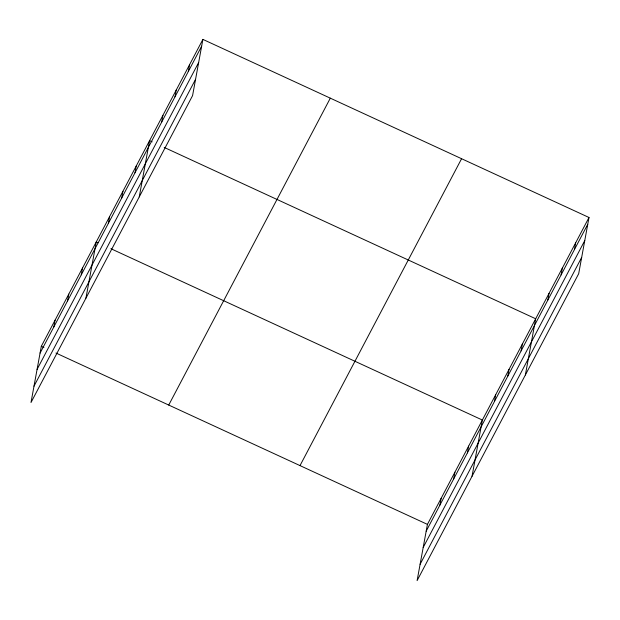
<?xml version="1.0" encoding="UTF-8"?>
<svg xmlns="http://www.w3.org/2000/svg" width="620" height="620" viewBox="0 0 620 620"><rect width="100%" height="100%" fill="white"/><g stroke="black" fill="none" stroke-linecap="round" stroke-linejoin="round"><path stroke-width="0.93" d="M202.895 39.393L41.315 346.286L31 402.512L192.572 95.62L202.895 39.393L589 217.488L578.685 273.714L417.105 580.607L427.428 524.38L589 217.488M53.808 326.996L55.056 320.199M67.541 300.909L68.789 294.12M81.274 274.823L82.522 268.034M85.932 298.166L96.255 241.947L97.976 242.738M108.337 223.425L109.585 216.628M121.667 198.106L122.915 191.309M134.997 172.786L136.245 165.99M139.252 196.897L149.575 140.67L152.156 141.864M161.657 122.148L162.905 115.351M174.987 96.829L176.235 90.032M188.317 71.509L189.565 64.713M439.913 505.091L441.161 498.294M453.646 479.004L454.894 472.207M467.379 452.918L468.627 446.121M472.045 476.261L482.36 420.035L110.887 248.697M494.442 401.512L495.69 394.715M507.772 376.193L509.02 369.396M521.102 350.874L522.35 344.077M525.365 374.984L535.68 318.765L164.207 147.421M547.762 300.235L549.01 293.446M561.092 274.916L562.34 268.127M574.422 249.604L575.67 242.808M40.075 353.082L201.647 46.19M37.076 369.396L198.656 62.504M33.992 386.198L195.571 79.306M168.733 405.061L330.313 98.169M300.01 465.612L461.582 158.72M426.18 531.177L587.752 224.285M423.181 547.483L584.761 240.591M420.096 564.293L581.676 257.401M41.315 346.286L43.904 347.479M55.955 353.036L427.428 524.38"/></g></svg>
